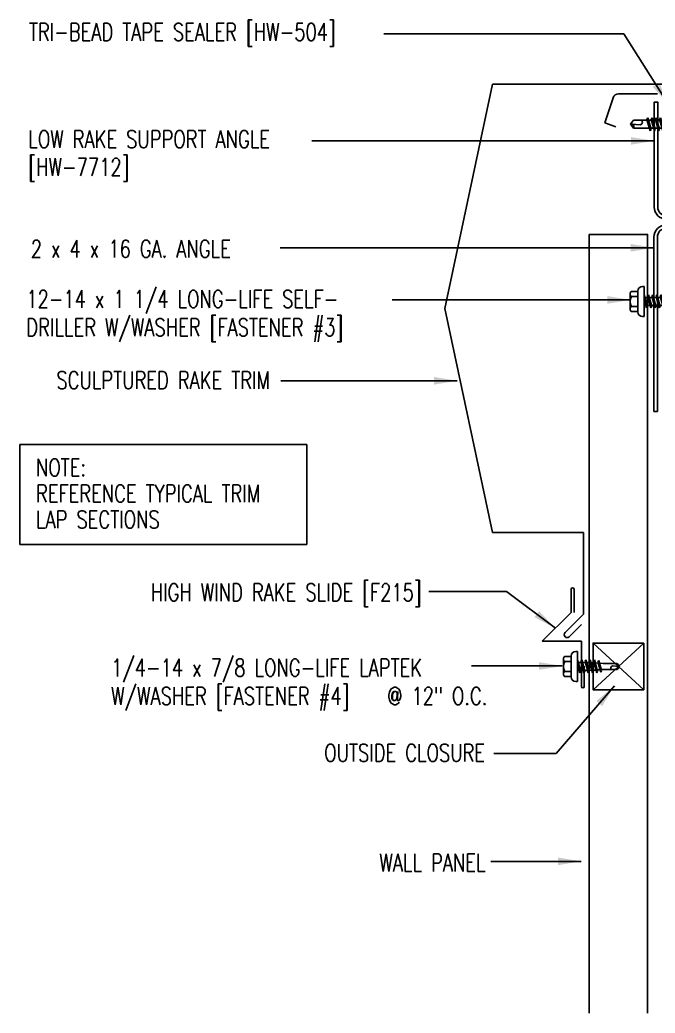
# Model space of a CAD drawing. Header units: inches. Extents: x 3.6 to 42.7, y 11.3 to 39.3.
# Drawn here: x 3.58 to 17.21, y 11.27 to 32.57 of the extents above; entities that cross this region are included whole.
import ezdxf
from ezdxf.enums import TextEntityAlignment as Align

# ---------------------------------------------------------------- set-up
doc = ezdxf.new("R2010")
doc.units = ezdxf.units.IN
doc.header["$MEASUREMENT"] = 0
for name, color, linetype in [('CLO', 3, 'Continuous'), ('FASTENER', 9, 'Continuous'), ('PANEL', 11, 'Continuous'), ('STLA', 10, 'Continuous'), ('TEXT', 2, 'Continuous'), ('TRIM', 6, 'Continuous')]:
    doc.layers.add(name, color=color, linetype=linetype)
doc.styles.add('TEXT1', font='ROMANS.shx', dxfattribs={"width": 0.75, "height": 0.375})
doc.dimstyles.new('DETAIL$7', dxfattribs={"dimscale": 4, "dimtxt": 0.375, "dimasz": 0.125, "dimexe": 0.0625, "dimexo": 0.125, "dimgap": 0.0625, "dimtad": 1, "dimdec": 4, "dimzin": 3, "dimdsep": 46, "dimlunit": 4, "dimtxsty": 'TEXT1', "dimblk": 'ARCHTICK', "dimcen": 0.0625, "dimclrd": 7, "dimclre": 7, "dimclrt": 2, "dimadec": 0, "dimazin": 0, "dimtfac": 0.59375, "dimtdec": 4, "dimtmove": 2, "dimatfit": 3, "dimfxl": 0, "dimfrac": 2, "dimtolj": 1, "dimtzin": 3, "dimarcsym": 0})
doc.dimstyles.new('DETAIL$7$7', dxfattribs={"dimscale": 4, "dimtxt": 0.375, "dimasz": 0.125, "dimexe": 0.0625, "dimexo": 0.125, "dimgap": 0.0625, "dimtad": 1, "dimdec": 4, "dimzin": 3, "dimdsep": 46, "dimlunit": 4, "dimtxsty": 'TEXT1', "dimblk": 'ARCHTICK', "dimcen": 0.0625, "dimclrd": 7, "dimclre": 7, "dimclrt": 2, "dimadec": 0, "dimazin": 0, "dimtfac": 0.59375, "dimtdec": 4, "dimtmove": 2, "dimatfit": 3, "dimfxl": 0, "dimfrac": 2, "dimtolj": 1, "dimtzin": 3, "dimarcsym": 0})

# ---------------------------------------------------------------- blocks, each defined once
blk = doc.blocks.new('MB_DW3')
at = {"layer": 'FASTENER'}
for p, q in [((-0.215, 0.305), (-0.215, 0.171)), ((-0.161, 0.337), (0.161, 0.337)), ((-0.107, 0.305), (-0.107, 0.171)), ((0.107, 0.305), (0.107, 0.171)), ((0.215, 0.305), (0.215, 0.171)), ((-0.324, 0.071), (-0.324, 0.037)), ((-0.324, 0.037), (0.324, 0.037)), ((-0.224, 0.171), (0.215, 0.171)), ((-0.139, -0.016), (0.046, 0.037)), ((-0.104, -0.036), (0.139, 0.033)), ((-0.086, 0.037), (0.086, 0.037)), ((-0.086, 0.037), (-0.086, -0.001)), ((0.086, 0.037), (0.133, 0.037)), ((0.086, 0.018), (0.086, -0.042)), ((0.139, 0.033), (0.133, 0.037)), ((0.324, 0.071), (0.324, 0.037)), ((-0.104, -0.036), (-0.139, -0.016)), ((-0.139, -0.107), (0.104, -0.038)), ((-0.104, -0.127), (-0.139, -0.107)), ((-0.139, -0.198), (0.104, -0.128)), ((-0.104, -0.218), (-0.139, -0.198)), ((-0.104, -0.127), (0.139, -0.058)), ((-0.104, -0.218), (0.139, -0.149)), ((-0.086, -0.031), (-0.086, -0.092)), ((-0.086, -0.122), (-0.086, -0.183)), ((-0.086, -0.213), (-0.086, -0.274)), ((0.086, -0.073), (0.086, -0.133)), ((0.086, -0.164), (0.086, -0.224)), ((0.139, -0.058), (0.104, -0.038)), ((0.139, -0.149), (0.104, -0.128)), ((-0.139, -0.289), (0.104, -0.219)), ((-0.104, -0.309), (-0.139, -0.289)), ((-0.139, -0.38), (0.104, -0.31)), ((-0.104, -0.4), (-0.139, -0.38)), ((-0.139, -0.47), (0.104, -0.401)), ((-0.104, -0.309), (0.139, -0.239)), ((-0.104, -0.4), (0.139, -0.33)), ((-0.104, -0.491), (0.139, -0.421)), ((-0.086, -0.304), (-0.086, -0.364)), ((-0.086, -0.395), (-0.086, -0.455)), ((0.086, -0.255), (0.086, -0.315)), ((0.086, -0.345), (0.086, -0.406)), ((0.139, -0.239), (0.104, -0.219)), ((0.139, -0.33), (0.104, -0.31)), ((0.139, -0.421), (0.104, -0.401)), ((-0.104, -0.491), (-0.139, -0.47)), ((-0.139, -0.561), (0.104, -0.492)), ((-0.104, -0.581), (-0.139, -0.561)), ((-0.139, -0.652), (0.104, -0.583)), ((-0.104, -0.581), (0.139, -0.512)), ((-0.104, -0.672), (0.139, -0.603)), ((-0.086, -0.486), (-0.086, -0.546)), ((-0.086, -0.577), (-0.086, -0.637)), ((0.086, -0.436), (0.086, -0.497)), ((0.086, -0.527), (0.086, -0.588)), ((0.086, -0.618), (0.086, -0.679)), ((0.139, -0.512), (0.104, -0.492)), ((0.139, -0.603), (0.104, -0.583)), ((-0.104, -0.672), (-0.139, -0.652)), ((-0.139, -0.743), (0.104, -0.674)), ((-0.104, -0.763), (-0.139, -0.743)), ((-0.104, -0.763), (0.139, -0.694)), ((-0.086, -0.667), (-0.086, -0.728)), ((-0.086, -0.758), (-0.086, -1.05)), ((0.086, -0.709), (0.086, -1.05)), ((0.139, -0.694), (0.104, -0.674)), ((0, -1.111), (-0.086, -1.05)), ((-0.002, -1.095), (0.014, -0.909)), ((0, -1.111), (0.086, -1.05))]:
    blk.add_line(p, q, dxfattribs=at)
for centre, radius, start, end in [((-0.161, 0.274), 0.0628, 29.8754, 150.1246), ((0, 0.141), 0.196, 56.9974, 123.0026), ((0.161, 0.274), 0.0628, 29.8754, 150.1246), ((-0.224, 0.071), 0.1, 90, 180), ((0.224, 0.071), 0.1, 0, 90), ((-0.046, -0.921), 0.0615, 11.1445, 130.906), ((0.054, -1.097), 0.0563, 55.4585, 194.8454)]:
    blk.add_arc(centre, radius, start, end, dxfattribs=at)
blk = doc.blocks.new('MB_DW4')
at = {"layer": 'FASTENER'}
for p, q in [((-0.217, 0.305), (-0.217, 0.171)), ((-0.163, 0.337), (0.159, 0.337)), ((-0.108, 0.305), (-0.108, 0.171)), ((0.105, 0.305), (0.105, 0.171)), ((0.214, 0.305), (0.214, 0.171)), ((-0.326, 0.071), (-0.326, 0.037)), ((-0.326, 0.037), (0.322, 0.037)), ((-0.226, 0.171), (0.214, 0.171)), ((-0.141, -0.014), (0.037, 0.037)), ((-0.105, -0.034), (0.137, 0.035)), ((-0.088, 0.037), (-0.088, 0.001)), ((-0.088, 0.037), (0.085, 0.037)), ((0.085, 0.037), (0.134, 0.037)), ((0.085, 0.02), (0.085, -0.041)), ((0.137, 0.035), (0.134, 0.037)), ((0.322, 0.071), (0.322, 0.037)), ((-0.105, -0.034), (-0.141, -0.014)), ((-0.141, -0.105), (0.102, -0.036)), ((-0.105, -0.125), (-0.141, -0.105)), ((-0.141, -0.196), (0.102, -0.127)), ((-0.105, -0.216), (-0.141, -0.196)), ((-0.105, -0.125), (0.137, -0.056)), ((-0.105, -0.216), (0.137, -0.147)), ((-0.088, -0.029), (-0.088, -0.09)), ((-0.088, -0.12), (-0.088, -0.181)), ((-0.084, -0.27), (-0.088, -0.211)), ((0.084, -0.223), (0.085, -0.211)), ((0.085, -0.071), (0.085, -0.131)), ((0.085, -0.162), (0.085, -0.211)), ((0.137, -0.056), (0.102, -0.036)), ((0.137, -0.147), (0.102, -0.127)), ((-0.141, -0.287), (0.102, -0.217)), ((-0.105, -0.307), (-0.141, -0.287)), ((-0.141, -0.378), (0.102, -0.308)), ((-0.105, -0.398), (-0.141, -0.378)), ((-0.122, -0.463), (0.089, -0.403)), ((-0.105, -0.307), (0.137, -0.238)), ((-0.105, -0.398), (0.137, -0.328)), ((-0.086, -0.483), (0.124, -0.423)), ((-0.078, -0.36), (-0.082, -0.3)), ((-0.071, -0.449), (-0.075, -0.389)), ((0.071, -0.408), (0.075, -0.346)), ((0.077, -0.315), (0.082, -0.253)), ((0.124, -0.423), (0.089, -0.403)), ((0.137, -0.238), (0.102, -0.217)), ((0.137, -0.328), (0.102, -0.308)), ((-0.086, -0.483), (-0.122, -0.463)), ((-0.066, -0.516), (-0.069, -0.478)), ((-0.066, -0.516), (-0.066, -0.82)), ((0.063, -0.515), (0.068, -0.439)), ((0.063, -0.516), (0.063, -0.82)), ((-0.002, -0.866), (-0.066, -0.82)), ((-0.003, -0.854), (0.009, -0.714)), ((-0.002, -0.866), (0.063, -0.82))]:
    blk.add_line(p, q, dxfattribs=at)
for centre, radius, start, end in [((-0.163, 0.274), 0.0628, 29.8754, 150.1246), ((-0.002, 0.141), 0.196, 56.9974, 123.0026), ((0.159, 0.274), 0.0628, 29.8754, 150.1246), ((-0.226, 0.071), 0.1, 90, 180), ((0.222, 0.071), 0.1, 0, 90), ((0.073, -0.516), 0.01, 175.9484, 180), ((-0.036, -0.723), 0.0461, 11.1445, 130.906), ((0.039, -0.855), 0.0422, 55.4585, 194.8454)]:
    blk.add_arc(centre, radius, start, end, dxfattribs=at)
blk = doc.blocks.new('FD-F4')
at = {"layer": 'TEXT', "style": 'TEXT1', "width": 0.75}
for s, p in [('1/4-14 x 7/8 LONG-LIFE LAPTEK', (0.0047, -0.0408)), ('W/WASHER [FASTENER #4]', (0.0047, -0.1926))]:
    blk.add_text(s, height=0.09375, dxfattribs=at).set_placement(p)
blk.add_attdef('(QUANTITY)', (1.4847, -0.1926), '', height=0.0938, dxfattribs=at)
at = {"layer": 'TEXT', "style": 'TEXT1', "flags": 1}
for tag, p in [('Color', (0.0624, -0.4349)), ('Calc', (0.0624, -0.4349)), ('Opt1', (0.0624, -0.4349)), ('Opt2', (0.0624, -0.4349)), ('Opt3', (0.0624, -0.4349)), ('Description', (0.0624, -0.4349)), ('Multiple', (0.0624, -0.4349)), ('Part', (0.0624, -0.4349)), ('Spare1', (0.0624, -0.6224)), ('Spare2', (0.0624, -0.6224)), ('Spare3', (0.0624, -0.6224)), ('Spare4', (0.0624, -0.6224)), ('Spare5', (0.0624, -0.6224)), ('Spare6', (0.0624, -0.6224)), ('Spare7', (0.0624, -0.6224)), ('Spare8', (0.0624, -0.6224)), ('Spare9', (0.0624, -0.6224)), ('Spare10', (0.0624, -0.6224))]:
    blk.add_attdef(tag, p, '', height=0.0938, dxfattribs=at)
blk = doc.blocks.new('fz2')
at = {"layer": 'FASTENER'}
for p, q in [((-0.215, 0.305), (-0.215, 0.171)), ((-0.161, 0.337), (0.161, 0.337)), ((-0.107, 0.305), (-0.107, 0.171)), ((0.107, 0.305), (0.107, 0.171)), ((0.215, 0.305), (0.215, 0.171)), ((-0.324, 0.071), (-0.324, 0.037)), ((-0.324, 0.037), (0.324, 0.037)), ((-0.224, 0.171), (0.215, 0.171)), ((-0.139, -0.016), (0.046, 0.037)), ((-0.104, -0.036), (0.139, 0.033)), ((-0.086, 0.037), (0.086, 0.037)), ((-0.086, 0.037), (-0.086, -0.001)), ((0.086, 0.037), (0.133, 0.037)), ((0.086, 0.018), (0.086, -0.042)), ((0.139, 0.033), (0.133, 0.037)), ((0.324, 0.071), (0.324, 0.037)), ((-0.104, -0.036), (-0.139, -0.016)), ((-0.139, -0.107), (0.104, -0.038)), ((-0.104, -0.127), (-0.139, -0.107)), ((-0.139, -0.198), (0.104, -0.128)), ((-0.104, -0.218), (-0.139, -0.198)), ((-0.104, -0.127), (0.139, -0.058)), ((-0.104, -0.218), (0.139, -0.149)), ((-0.086, -0.031), (-0.086, -0.092)), ((-0.086, -0.122), (-0.086, -0.183)), ((-0.086, -0.213), (-0.086, -0.274)), ((0.086, -0.073), (0.086, -0.133)), ((0.086, -0.164), (0.086, -0.224)), ((0.139, -0.058), (0.104, -0.038)), ((0.139, -0.149), (0.104, -0.128)), ((-0.139, -0.289), (0.104, -0.219)), ((-0.104, -0.309), (-0.139, -0.289)), ((-0.139, -0.38), (0.104, -0.31)), ((-0.104, -0.4), (-0.139, -0.38)), ((-0.139, -0.47), (0.104, -0.401)), ((-0.104, -0.309), (0.139, -0.239)), ((-0.104, -0.4), (0.139, -0.33)), ((-0.104, -0.491), (0.139, -0.421)), ((-0.086, -0.304), (-0.086, -0.364)), ((-0.086, -0.395), (-0.086, -0.455)), ((0.086, -0.255), (0.086, -0.315)), ((0.086, -0.345), (0.086, -0.406)), ((0.139, -0.239), (0.104, -0.219)), ((0.139, -0.33), (0.104, -0.31)), ((0.139, -0.421), (0.104, -0.401)), ((-0.104, -0.491), (-0.139, -0.47)), ((-0.139, -0.561), (0.104, -0.492)), ((-0.104, -0.581), (-0.139, -0.561)), ((-0.139, -0.652), (0.104, -0.583)), ((-0.104, -0.581), (0.139, -0.512)), ((-0.104, -0.672), (0.139, -0.603)), ((-0.086, -0.486), (-0.086, -0.546)), ((-0.086, -0.577), (-0.086, -0.637)), ((0.086, -0.436), (0.086, -0.497)), ((0.086, -0.527), (0.086, -0.588)), ((0.086, -0.618), (0.086, -0.679)), ((0.139, -0.512), (0.104, -0.492)), ((0.139, -0.603), (0.104, -0.583)), ((-0.104, -0.672), (-0.139, -0.652)), ((-0.139, -0.743), (0.104, -0.674)), ((-0.104, -0.763), (-0.139, -0.743)), ((-0.104, -0.763), (0.139, -0.694)), ((-0.086, -0.667), (-0.086, -0.728)), ((-0.086, -0.758), (-0.086, -1.05)), ((0.086, -0.709), (0.086, -1.05)), ((0.139, -0.694), (0.104, -0.674)), ((0, -1.111), (-0.086, -1.05)), ((-0.002, -1.095), (0.014, -0.909)), ((0, -1.111), (0.086, -1.05))]:
    blk.add_line(p, q, dxfattribs=at)
for centre, radius, start, end in [((-0.161, 0.274), 0.0628, 29.8754, 150.1246), ((0, 0.141), 0.196, 56.9974, 123.0026), ((0.161, 0.274), 0.0628, 29.8754, 150.1246), ((-0.224, 0.071), 0.1, 90, 180), ((0.224, 0.071), 0.1, 0, 90), ((-0.046, -0.921), 0.0615, 11.1445, 130.906), ((0.054, -1.097), 0.0563, 55.4585, 194.8454)]:
    blk.add_arc(centre, radius, start, end, dxfattribs=at)
blk = doc.blocks.new('FD-F3')
at = {"layer": 'TEXT', "style": 'TEXT1', "width": 0.75}
for s, p in [('12-14 x 1 1/4 LONG-LIFE SELF-', (0.0047, -0.0408)), ('DRILLER W/WASHER [FASTENER #3]', (0.0047, -0.1926))]:
    blk.add_text(s, height=0.09375, dxfattribs=at).set_placement(p)
blk.add_attdef('(QUANTITY)', (0.0047, -0.3444), '', height=0.0938, dxfattribs=at)
blk = doc.blocks.new('_ArchTick')
at = {"color": 0, "linetype": 'ByBlock', "const_width": 0.15}
blk.add_lwpolyline([(-0.5, -0.5), (0.5, 0.5)], dxfattribs=at)
blk = doc.blocks.new('A$C30686E82')
for p, q in [((-2.715, 0.761), (3.437, 0.761)), ((-2.715, 0.761), (-2.715, -1.379)), ((3.437, 0.761), (3.437, -1.379)), ((-2.715, -1.379), (3.437, -1.379))]:
    blk.add_line(p, q)
at = {"layer": 'TEXT', "style": 'TEXT1', "width": 0.75}
for s, p in [('NOTE:', (-2.368, 0.081)), ('REFERENCE TYPICAL TRIM', (-2.368, -0.477)), ('LAP SECTIONS', (-2.368, -1.035))]:
    blk.add_text(s, height=0.375, dxfattribs=at).set_placement(p)

msp = doc.modelspace()

# ---------------------------------------------------------------- linework, layer by layer
at = {"layer": 'CLO'}
for p, q in [((15.87622, 19.20895), (16.96227, 18.20895)), ((15.87622, 18.20895), (16.96227, 19.20895))]:
    msp.add_line(p, q, dxfattribs=at)
at = {"layer": 'CLO', "linetype": 'Continuous'}
msp.add_lwpolyline([(16.96227, 19.20895), (15.87622, 19.20895), (15.87622, 18.20895), (16.96227, 18.20895)], close=True, dxfattribs=at)
at = {"layer": 'PANEL'}
for p, q in [((16.30447, 30.90078), (16.1297, 30.36289)), ((17.25462, 30.98715), (16.42335, 30.98715)), ((16.1297, 30.36289), (16.36462, 30.27738))]:
    msp.add_line(p, q, dxfattribs=at)
msp.add_lwpolyline([(17.04356, 11.27413), (17.04356, 27.97322), (15.79356, 27.97322), (15.79356, 11.27413)], dxfattribs=at)
msp.add_arc((16.42335, 30.86215), 0.125, 90, 162, dxfattribs=at)
at = {"layer": 'STLA'}
for points in [[(20.68689, 28.37262), (20.68689, 28.29792), (17.44909, 28.29792, -0.41421356), (17.18689, 28.56012), (17.18689, 30.80974), (17.26159, 30.80974), (17.26159, 28.56012, 0.41421356), (17.44909, 28.37262)], [(17.25464, 24.17643), (17.17994, 24.17643), (17.17994, 27.91423, -0.41421356), (17.44214, 28.17643), (19.10635, 28.17643), (19.10635, 28.10173), (17.44214, 28.10173, 0.41421356), (17.25464, 27.91423)]]:
    msp.add_lwpolyline(points, format="xyb", close=True, dxfattribs=at)
at = {"layer": 'TRIM'}
for p, q in [((13.71577, 31.19191), (12.69436, 26.38657)), ((21.71577, 31.19191), (13.71577, 31.19191)), ((12.69436, 26.38657), (13.71577, 21.58123)), ((13.71577, 21.58123), (15.67279, 21.58123)), ((15.67279, 21.58123), (15.67279, 19.83123)), ((15.40511, 19.86671), (15.40511, 20.36671)), ((15.46761, 19.86671), (15.46761, 20.36671)), ((15.40511, 19.86671), (14.78639, 19.24799)), ((15.67279, 19.83123), (15.27529, 19.43373)), ((15.36368, 19.34534), (15.62589, 19.60756)), ((14.78639, 19.24799), (15.62382, 19.24799)), ((15.62382, 19.24799), (15.62382, 18.27919)), ((15.68632, 18.27919), (15.68632, 18.71219))]:
    msp.add_line(p, q, dxfattribs=at)
for centre, radius, start, end in [((15.43636, 20.36327), 0.03144, 6.278361, 173.721639), ((15.31949, 19.38954), 0.0625, 135, 315), ((15.65507, 18.27919), 0.03125, 180, 0)]:
    msp.add_arc(centre, radius, start, end, dxfattribs=at)

# ---------------------------------------------------------------- block references
msp.add_blockref('A$C30686E82', (6.29929, 22.70535))
at = {"layer": 'FASTENER'}
for name, p, rotation in [('MB_DW3', (17.79163, 30.33564), 270), ('fz2', (17.0063, 26.53515), 90), ('MB_DW4', (15.57519, 18.70988), 90.00000000000001)]:
    msp.add_blockref(name, p, dxfattribs=dict(at, rotation=rotation))
at = {"layer": 'TEXT', "xscale": 4, "yscale": 4, "zscale": 4}
msp.add_blockref('FD-F3', (3.70463, 26.56474), dxfattribs=at)
msp.add_blockref('FD-F4', (5.5241, 18.65682), dxfattribs=at).add_auto_attribs({'(QUANTITY)': '@ 12" O.C.'})

# ---------------------------------------------------------------- texts
at = {"layer": 'TEXT', "style": 'TEXT1', "width": 0.75}
for s, p in [('TRI-BEAD TAPE SEALER [HW-504]', (3.77938, 32.12712)), ('LOW RAKE SUPPORT ANGLE', (3.76635, 29.82944)), ('[HW-7712]', (3.76635, 29.22944)), ('2 x 4 x 16 GA. ANGLE', (3.8181, 27.47772))]:
    msp.add_text(s, height=0.375, dxfattribs=at).set_placement(p)
for s, p in [('SCULPTURED RAKE TRIM', (8.94912, 24.66101)), ('HIGH WIND RAKE SLIDE [F215]', (12.20101, 20.11075)), ('OUTSIDE CLOSURE', (13.55934, 16.66911)), ('WALL PANEL', (13.57104, 14.31374))]:
    msp.add_text(s, height=0.375, dxfattribs=at).set_placement(p, align=Align.RIGHT)

# ---------------------------------------------------------------- leaders
for points, dimstyle in [([(17.49227, 30.75993), (16.53201, 32.27243), (11.39158, 32.27243)], 'DETAIL$7'), ([(17.18689, 29.97887), (11.18327, 29.97887), (9.8472, 29.97887)], 'DETAIL$7'), ([(17.17994, 27.68662), (11.55118, 27.68662), (9.16263, 27.68662)], 'DETAIL$7'), ([(16.67744, 26.56868), (11.92606, 26.56868), (11.5645, 26.56868)], 'DETAIL$7'), ([(12.96385, 24.83385), (11.14283, 24.83385), (9.18105, 24.83385)], 'DETAIL$7'), ([(15.06785, 19.52945), (14.02053, 20.31689), (12.35492, 20.31689)], 'DETAIL$7$7'), ([(15.21412, 18.71858), (13.4596, 18.71858), (13.26864, 18.71858)], 'DETAIL$7$7'), ([(16.33329, 18.29166), (15.08333, 16.84161), (13.74893, 16.84161)], 'DETAIL$7$7'), ([(15.6209, 14.5289), (14.13742, 14.5289), (13.68136, 14.5289)], 'DETAIL$7$7')]:
    msp.add_leader(points, dimstyle=dimstyle)

doc.saveas('drawing.dxf')
